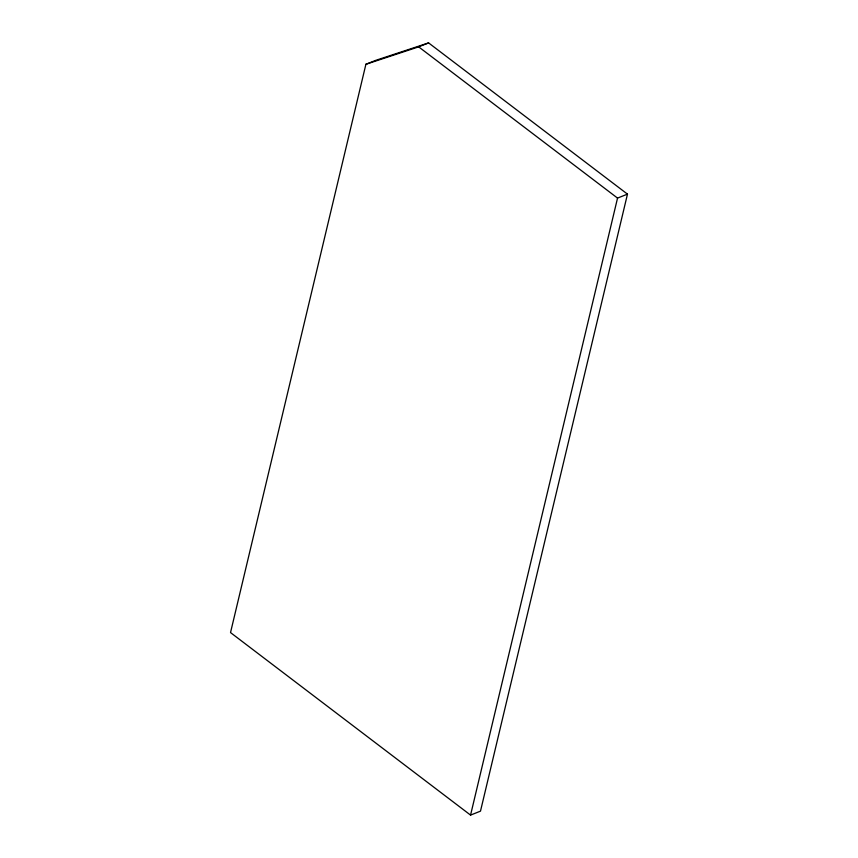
<?xml version="1.0" encoding="UTF-8"?>
<svg xmlns="http://www.w3.org/2000/svg" width="858" height="858" viewBox="0 0 858 858"><rect width="100%" height="100%" fill="white"/><g stroke="black" fill="none" stroke-linecap="round" stroke-linejoin="round"><path stroke-width="1.29" d="M365.905 64.286L230.523 632.582L470.559 815.1L480.491 811.142L627.477 194.133L428.592 42.9L375.836 60.317L365.905 64.286L418.661 46.858L428.592 42.9M470.559 815.1L617.545 198.091L627.477 194.133M418.661 46.858L617.545 198.091"/></g></svg>
